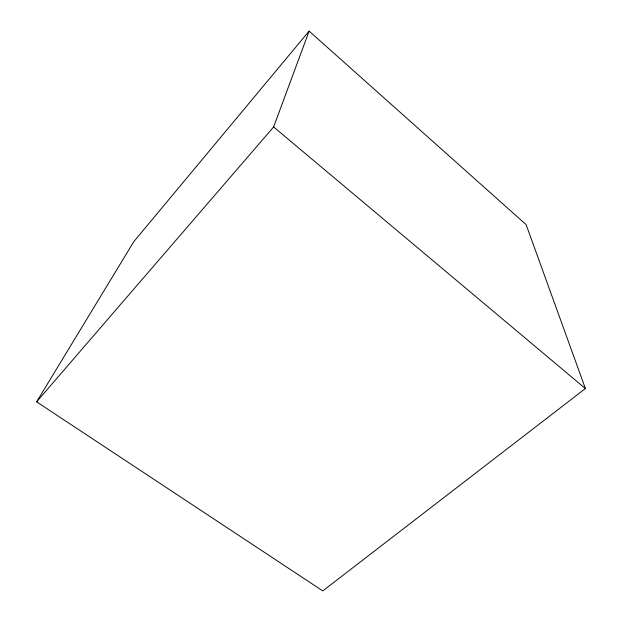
<?xml version="1.0" encoding="UTF-8"?>
<svg xmlns="http://www.w3.org/2000/svg" width="622" height="622" viewBox="0 0 622 622"><rect width="100%" height="100%" fill="white"/><g stroke="black" fill="none" stroke-linecap="round" stroke-linejoin="round"><path stroke-width="0.93" d="M36.605 401.835L273.626 126.958L309.118 31.1L526.126 224.628L585.395 388.548L322.771 590.9L36.605 401.835L133.823 241.631L309.118 31.1M273.626 126.958L585.395 388.548"/></g></svg>
